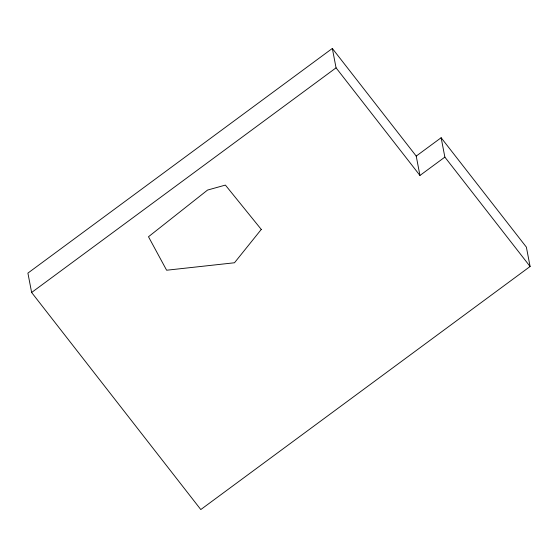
<?xml version="1.0" encoding="UTF-8"?>
<svg xmlns="http://www.w3.org/2000/svg" width="558" height="558" viewBox="0 0 558 558"><rect width="100%" height="100%" fill="white"/><g stroke="black" fill="none" stroke-linecap="round" stroke-linejoin="round"><path stroke-width="0.84" d="M416.219 156.087L332.331 48.448L27.9 273.106L31.632 292.49L200.796 509.552L530.1 266.494L526.368 247.117L441.134 137.735L416.219 156.087L419.951 175.463L444.865 157.112L441.134 137.735M31.632 292.49L336.062 67.832L332.331 48.448M444.865 157.112L530.1 266.494M336.062 67.832L419.951 175.463M261.277 229.422L234.479 262.769L166.619 270.225L148.484 236.745L207.562 190.062L225.39 185.089L261.277 229.422"/></g></svg>
